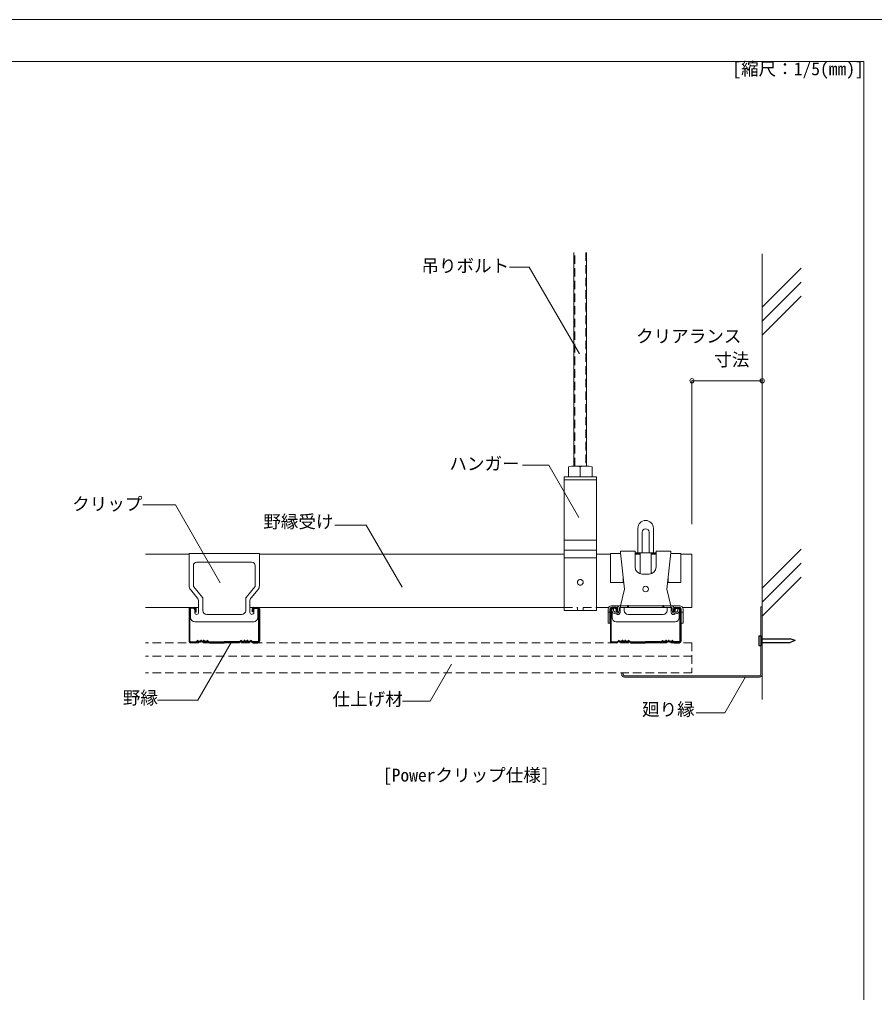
# Model space of a CAD drawing. Units: millimetres on the paper, with parts at other scales. Extents: x -195 to 195, y -140 to 138.
# Drawn here: x -73.2 to 48.5, y -1.1 to 137.5 of the extents above; entities that cross this region are included whole.
import ezdxf
from ezdxf.enums import TextEntityAlignment as Align

# ---------------------------------------------------------------- set-up
doc = ezdxf.new("R2010")
doc.units = ezdxf.units.MM
doc.header["$PDMODE"] = 32
doc.header["$PDSIZE"] = 0.6
doc.linetypes.add('DASHED1', pattern=[1.8, 1.2, -0.6])
for name, color, linetype, lineweight in [('3-1_吊り材', 7, 'Continuous', 18), ('3-2_野縁受け', 3, 'Continuous', 18), ('3-3_野縁', 2, 'Continuous', 25), ('3-5_寸法', 4, 'Continuous', 9), ('3-6_文字', 7, 'Continuous', 18), ('3-8_隠線', 4, 'DASHED1', 9), ('3-9_躯体他', 4, 'Continuous', 9), ('3-A_クリップ', 7, 'Continuous', 18), ('3-B_補強金具・金具・その他', 3, 'Continuous', 18), ('3-C_ビス・アンカーボルト・強調図形', 2, 'Continuous', 25), ('3-D_パネル', 4, 'DASHED1', 9), ('F-3_野縁', 7, 'Continuous', 18)]:
    doc.layers.add(name, color=color, linetype=linetype, lineweight=lineweight)
doc.layers.add('F-6_文字', color=7, linetype='Continuous')
doc.styles.add('ＭＳ ゴシック', font='')
doc.styles.get('ＭＳ ゴシック').set_extended_font_data('MS Gothic')

msp = doc.modelspace()

# ---------------------------------------------------------------- linework, layer by layer
at = {"layer": '3-1_吊り材'}
for p, q in [((5.706, 73.881), (5.706, 104.325)), ((7.506, 104.325), (7.506, 73.881)), ((4.926, 73.801), (4.926, 72.341)), ((7.446, 73.881), (5.766, 73.881)), ((6.606, 73.801), (6.606, 72.341)), ((8.286, 73.801), (8.286, 72.341)), ((4.306, 72.341), (8.906, 72.341)), ((4.306, 72.341), (4.306, 64.545)), ((4.306, 72.341), (4.306, 64.356)), ((4.306, 72.341), (4.306, 53.341)), ((8.906, 72.341), (8.906, 53.341)), ((4.306, 71.941), (8.906, 71.941)), ((4.306, 63.339), (8.906, 63.339)), ((4.306, 61.939), (8.906, 61.939)), ((4.306, 60.839), (8.906, 60.839)), ((4.306, 53.341), (8.906, 53.341))]:
    msp.add_line(p, q, dxfattribs=at)
at = {"layer": '3-1_吊り材', "linetype": 'DASHED1'}
for p, q in [((6.626, 56.934), (6.65, 56.934)), ((4.306, 53.741), (6.211, 53.741)), ((6.211, 53.741), (6.211, 53.341)), ((7.011, 53.741), (7.011, 53.341)), ((7.011, 53.741), (8.906, 53.741))]:
    msp.add_line(p, q, dxfattribs=at)
at = {"layer": '3-1_吊り材'}
for centre, radius, start, end in [((5.766, 69.431), 4.45, 79.1199, 100.88008), ((7.446, 69.431), 4.45, 79.1199, 100.88008), ((6.606, 57.338), 0.4, 300.41108, 300.29645)]:
    msp.add_arc(centre, radius, start, end, dxfattribs=at)
at = {"layer": '3-2_野縁受け'}
for p, q in [((-55.3, 61.341), (-49.091, 61.341)), ((-39.091, 61.341), (4.306, 61.341)), ((8.906, 61.341), (10.91, 61.341)), ((14.409, 61.341), (15.11, 61.341)), ((16.71, 61.341), (17.409, 61.341)), ((20.91, 61.341), (22.506, 61.341)), ((22.506, 61.341), (22.506, 53.741)), ((-55.3, 53.741), (-47.741, 53.741)), ((-40.441, 53.741), (4.306, 53.741)), ((8.906, 53.741), (10.654, 53.741)), ((21.165, 53.741), (22.506, 53.741))]:
    msp.add_line(p, q, dxfattribs=at)
at = {"layer": '3-3_野縁'}
for p, q in [((-49.091, 53.541), (-49.09, 48.95)), ((-48.99, 48.945), (-48.991, 53.541)), ((-48.891, 53.741), (-48.291, 53.741)), ((-48.291, 53.641), (-48.891, 53.641)), ((-48.191, 53.141), (-48.191, 53.541)), ((-48.191, 53.141), (-48.091, 53.141)), ((-48.091, 53.141), (-48.091, 53.541)), ((-39.99, 53.141), (-39.99, 53.541)), ((-39.89, 53.741), (-39.29, 53.741)), ((-39.89, 53.641), (-39.29, 53.641)), ((-39.19, 48.945), (-39.19, 53.541)), ((-39.09, 53.541), (-39.09, 48.95)), ((10.909, 53.541), (10.91, 48.95)), ((11.01, 48.945), (11.009, 53.541)), ((11.709, 53.741), (11.109, 53.741)), ((11.709, 53.641), (11.109, 53.641)), ((11.809, 53.141), (11.809, 53.541)), ((11.809, 53.141), (11.909, 53.141)), ((11.909, 53.141), (11.909, 53.541)), ((19.91, 53.141), (19.91, 53.541)), ((20.01, 53.141), (19.91, 53.141)), ((20.01, 53.141), (20.01, 53.541)), ((20.11, 53.741), (20.71, 53.741)), ((20.11, 53.641), (20.71, 53.641)), ((20.81, 48.945), (20.81, 53.541)), ((20.91, 53.541), (20.91, 48.95)), ((-48.891, 48.841), (-48.173, 48.841)), ((-48.891, 48.841), (-48.173, 48.841)), ((-48.173, 48.741), (-48.891, 48.741)), ((-48.173, 48.741), (-48.891, 48.741)), ((-48.103, 48.87), (-47.961, 49.012)), ((-47.961, 49.012), (-48.103, 48.87)), ((-47.891, 48.941), (-48.032, 48.8)), ((-47.891, 48.941), (-48.032, 48.8)), ((-46.491, 48.941), (-46.349, 48.8)), ((-46.42, 49.012), (-46.278, 48.87)), ((-46.208, 48.841), (-44.09, 48.841)), ((-46.208, 48.741), (-44.09, 48.741)), ((-41.973, 48.841), (-44.09, 48.841)), ((-41.973, 48.741), (-44.09, 48.741)), ((-41.761, 49.012), (-41.902, 48.87)), ((-41.69, 48.941), (-41.832, 48.8)), ((-40.29, 48.941), (-40.149, 48.8)), ((-40.29, 48.941), (-40.149, 48.8)), ((-40.078, 48.87), (-40.219, 49.012)), ((-40.219, 49.012), (-40.078, 48.87)), ((-39.29, 48.841), (-40.007, 48.841)), ((-39.29, 48.841), (-40.007, 48.841)), ((-40.007, 48.741), (-39.29, 48.741)), ((-40.007, 48.741), (-39.29, 48.741)), ((11.109, 48.841), (11.827, 48.841)), ((11.109, 48.841), (11.827, 48.841)), ((11.827, 48.741), (11.109, 48.741)), ((11.827, 48.741), (11.109, 48.741)), ((11.897, 48.87), (12.039, 49.012)), ((12.039, 49.012), (11.897, 48.87)), ((12.109, 48.941), (11.968, 48.8)), ((12.109, 48.941), (11.968, 48.8)), ((13.509, 48.941), (13.651, 48.8)), ((13.58, 49.012), (13.722, 48.87)), ((13.792, 48.841), (15.91, 48.841)), ((13.792, 48.741), (15.91, 48.741)), ((18.027, 48.841), (15.91, 48.841)), ((18.027, 48.741), (15.91, 48.741)), ((18.239, 49.012), (18.098, 48.87)), ((18.31, 48.941), (18.168, 48.8)), ((19.71, 48.941), (19.851, 48.8)), ((19.71, 48.941), (19.851, 48.8)), ((19.922, 48.87), (19.781, 49.012)), ((19.781, 49.012), (19.922, 48.87)), ((20.71, 48.841), (19.993, 48.841)), ((20.71, 48.841), (19.993, 48.841)), ((19.993, 48.741), (20.71, 48.741)), ((19.993, 48.741), (20.71, 48.741))]:
    msp.add_line(p, q, dxfattribs=at)
msp.add_lwpolyline([(-39.99, 53.141), (-40.09, 53.141), (-40.09, 53.541)], dxfattribs=at)
for centre, radius, start, end in [((-48.891, 53.541), 0.2, 90.00299, 180.00299), ((-48.891, 53.541), 0.1, 90.00299, 180.00299), ((-48.291, 53.541), 0.2, 0.00299, 90.00299), ((-48.291, 53.541), 0.1, 0.00299, 90.00299), ((-39.89, 53.541), 0.2, 89.99699, 179.99699), ((-39.89, 53.541), 0.1, 89.99699, 179.99699), ((-39.29, 53.541), 0.2, 359.99699, 89.99699), ((-39.29, 53.541), 0.1, 359.99699, 89.99699), ((11.109, 53.541), 0.2, 90.00299, 180.00299), ((11.109, 53.541), 0.1, 90.00299, 180.00299), ((11.709, 53.541), 0.2, 0.00299, 90.00299), ((11.709, 53.541), 0.1, 0.00299, 90.00299), ((20.11, 53.541), 0.2, 89.99699, 179.99699), ((20.11, 53.541), 0.1, 89.99699, 179.99699), ((20.71, 53.541), 0.2, 359.99699, 89.99699), ((20.71, 53.541), 0.1, 359.99699, 89.99699), ((-48.891, 48.941), 0.2, 177.476, 270), ((-48.891, 48.941), 0.2, 177.476, 270), ((-48.891, 48.941), 0.1, 177.476, 270), ((-48.891, 48.941), 0.1, 177.476, 270), ((-48.173, 48.941), 0.1, 269.99998, 314.99998), ((-48.173, 48.941), 0.1, 270, 314.99998), ((-48.173, 48.941), 0.2, 270, 315), ((-48.173, 48.941), 0.2, 270, 314.99998), ((-47.891, 48.941), 0.1, 46.39717, 135), ((-47.641, 49.204), 0.362, 226.39717, 313.60281), ((-47.641, 49.204), 0.263, 226.39717, 313.60281), ((-47.391, 48.941), 0.1, 36.86989, 133.60281), ((-47.191, 49.091), 0.25, 216.86989, 323.1301), ((-47.191, 49.091), 0.15, 216.86989, 323.1301), ((-46.991, 48.941), 0.1, 36.86989, 143.1301), ((-46.991, 48.941), 0.1, 46.39717, 143.1301), ((-46.741, 49.204), 0.362, 226.39717, 313.60281), ((-46.741, 49.204), 0.263, 226.39717, 313.60281), ((-46.491, 48.941), 0.1, 44.99998, 133.60281), ((-46.208, 48.941), 0.2, 225, 270), ((-46.208, 48.941), 0.1, 225, 270), ((-41.973, 48.941), 0.1, 270, 315), ((-41.973, 48.941), 0.2, 270, 315), ((-41.69, 48.941), 0.1, 46.39719, 135.00002), ((-41.44, 49.204), 0.362, 226.39719, 313.60283), ((-41.44, 49.204), 0.263, 226.39719, 313.60283), ((-41.19, 48.941), 0.1, 36.8699, 143.13011), ((-41.19, 48.941), 0.1, 36.8699, 133.60283), ((-40.99, 49.091), 0.25, 216.8699, 323.13011), ((-40.99, 49.091), 0.15, 216.8699, 323.13011), ((-40.79, 48.941), 0.1, 46.39719, 143.13011), ((-40.54, 49.204), 0.362, 226.39719, 313.60283), ((-40.54, 49.204), 0.263, 226.39719, 313.60283), ((-40.29, 48.941), 0.1, 45, 133.60283), ((-40.007, 48.941), 0.2, 225, 270), ((-40.007, 48.941), 0.2, 225.00002, 270), ((-40.007, 48.941), 0.1, 225, 270), ((-40.007, 48.941), 0.1, 225.00002, 270), ((-39.29, 48.941), 0.2, 270, 2.524), ((-39.29, 48.941), 0.2, 269.99997, 2.524), ((-39.29, 48.941), 0.1, 270, 2.524), ((-39.29, 48.941), 0.1, 269.99997, 2.524), ((11.109, 48.941), 0.2, 177.476, 270), ((11.109, 48.941), 0.2, 177.476, 270), ((11.109, 48.941), 0.1, 177.476, 270), ((11.109, 48.941), 0.1, 177.476, 270), ((11.827, 48.941), 0.1, 269.99998, 314.99998), ((11.827, 48.941), 0.1, 270, 314.99998), ((11.827, 48.941), 0.2, 270, 315), ((11.827, 48.941), 0.2, 270, 314.99998), ((12.109, 48.941), 0.1, 46.39717, 135), ((12.359, 49.204), 0.362, 226.39717, 313.60281), ((12.359, 49.204), 0.263, 226.39717, 313.60281), ((12.609, 48.941), 0.1, 36.86989, 133.60281), ((12.809, 49.091), 0.25, 216.86989, 323.1301), ((12.809, 49.091), 0.15, 216.86989, 323.1301), ((13.009, 48.941), 0.1, 36.86989, 143.1301), ((13.009, 48.941), 0.1, 46.39717, 143.1301), ((13.259, 49.204), 0.362, 226.39717, 313.60281), ((13.259, 49.204), 0.263, 226.39717, 313.60281), ((13.509, 48.941), 0.1, 44.99998, 133.60281), ((13.792, 48.941), 0.2, 225, 270), ((13.792, 48.941), 0.1, 225, 270), ((18.027, 48.941), 0.1, 270, 315), ((18.027, 48.941), 0.2, 270, 315), ((18.31, 48.941), 0.1, 46.39719, 135.00002), ((18.56, 49.204), 0.362, 226.39719, 313.60283), ((18.56, 49.204), 0.263, 226.39719, 313.60283), ((18.81, 48.941), 0.1, 36.8699, 143.13011), ((18.81, 48.941), 0.1, 36.8699, 133.60283), ((19.01, 49.091), 0.25, 216.8699, 323.13011), ((19.01, 49.091), 0.15, 216.8699, 323.13011), ((19.21, 48.941), 0.1, 46.39719, 143.13011), ((19.46, 49.204), 0.362, 226.39719, 313.60283), ((19.46, 49.204), 0.263, 226.39719, 313.60283), ((19.71, 48.941), 0.1, 45, 133.60283), ((19.993, 48.941), 0.2, 225, 270), ((19.993, 48.941), 0.2, 225.00002, 270), ((19.993, 48.941), 0.1, 225, 270), ((19.993, 48.941), 0.1, 225.00002, 270), ((20.71, 48.941), 0.2, 270, 2.524), ((20.71, 48.941), 0.2, 269.99997, 2.524), ((20.71, 48.941), 0.1, 270, 2.524), ((20.71, 48.941), 0.1, 269.99997, 2.524)]:
    msp.add_arc(centre, radius, start, end, dxfattribs=at)
at = {"layer": '3-5_寸法'}
for q in [(22.506, 65.606), (32.506, 86.048)]:
    msp.add_line((22.506, 86.048), q, dxfattribs=at)
at = {"layer": '3-5_寸法', "color": 7}
for p in [(22.506, 86.048), (32.506, 86.048)]:
    msp.add_point(p, dxfattribs=at)
at = {"layer": '3-6_文字'}
for p, q in [((-1.634, 74.012), (2.11, 74.012)), ((6.397, 66.586), (2.11, 74.012)), ((-55.67, 68.355), (-51.047, 68.355)), ((-51.059, 68.355), (-53.906, 68.355)), ((-44.657, 57.285), (-51.047, 68.355)), ((-43.122, 48.753), (-47.844, 40.575)), ((-14.785, 40.434), (-11.744, 45.7)), ((-53.618, 40.575), (-47.844, 40.575)), ((-14.785, 40.434), (-18.732, 40.434))]:
    msp.add_line(p, q, dxfattribs=at)
for points in [[(-3.48, 102.225), (-0.66, 102.225), (6.47, 89.875)], [(-28.35, 65.494), (-23.88, 65.494), (-18.761, 56.627)], [(30.144, 43.881), (27.168, 38.726), (23.126, 38.726)]]:
    msp.add_lwpolyline(points, dxfattribs=at)
at = {"layer": '3-8_隠線'}
for p, q in [((5.818, 73.881), (5.818, 104.325)), ((7.393, 104.325), (7.393, 73.881))]:
    msp.add_line(p, q, dxfattribs=at)
at = {"layer": '3-9_躯体他'}
for p, q in [((32.506, 104.125), (32.506, 40.634)), ((32.506, 96.528), (38.057, 102.08)), ((32.506, 94.528), (38.057, 100.08)), ((32.506, 92.528), (38.057, 98.08)), ((32.506, 56.528), (38.057, 62.08)), ((32.506, 54.528), (38.057, 60.08)), ((32.506, 52.528), (38.057, 58.08))]:
    msp.add_line(p, q, dxfattribs=at)
at = {"layer": '3-A_クリップ'}
for p, q in [((14.809, 65.041), (14.809, 61.521)), ((15.399, 64.461), (15.399, 61.521)), ((16.399, 64.461), (16.399, 61.521)), ((17.009, 65.041), (17.009, 61.521)), ((-39.091, 61.421), (-49.091, 61.421)), ((-49.091, 56.814), (-49.091, 61.421)), ((-39.091, 56.814), (-39.091, 61.421)), ((12.323, 61.421), (10.91, 61.421)), ((10.91, 57.289), (10.91, 61.421)), ((12.309, 61.781), (12.309, 61.541)), ((12.909, 61.781), (12.309, 61.781)), ((12.309, 61.541), (12.909, 56.381)), ((12.909, 61.781), (14.409, 61.781)), ((14.409, 61.521), (14.409, 61.781)), ((14.409, 59.521), (14.409, 61.781)), ((14.409, 61.521), (17.009, 61.521)), ((14.409, 61.421), (15.11, 61.421)), ((15.11, 61.421), (15.11, 58.567)), ((16.71, 61.421), (16.71, 58.567)), ((16.71, 61.421), (17.409, 61.421)), ((17.009, 61.521), (17.409, 61.521)), ((17.409, 61.781), (18.909, 61.781)), ((17.409, 61.521), (17.409, 61.781)), ((17.409, 59.521), (17.409, 61.781)), ((18.909, 61.781), (19.509, 61.781)), ((19.509, 61.541), (18.909, 56.381)), ((20.91, 61.421), (19.496, 61.421)), ((19.509, 61.781), (19.509, 61.541)), ((20.91, 57.289), (20.91, 61.421)), ((-48.491, 56.814), (-48.491, 59.721)), ((-47.991, 60.221), (-40.191, 60.221)), ((-39.691, 56.814), (-39.691, 59.721)), ((16.409, 58.521), (15.409, 58.521)), ((12.71, 57.289), (10.91, 57.289)), ((12.71, 57.289), (12.71, 58.101)), ((19.11, 57.289), (19.11, 58.101)), ((19.11, 57.289), (20.91, 57.289)), ((-47.929, 55.145), (-48.902, 56.298)), ((-47.188, 55.196), (-48.443, 56.685)), ((-40.993, 55.196), (-39.738, 56.685)), ((-40.252, 55.145), (-39.279, 56.298)), ((12.909, 56.381), (12.309, 53.981)), ((18.909, 56.381), (19.509, 53.981)), ((-47.741, 54.629), (-47.741, 53.641)), ((-47.141, 55.067), (-47.141, 53.311)), ((-41.041, 55.067), (-41.041, 53.311)), ((-40.441, 54.629), (-40.441, 53.641)), ((13.409, 54.101), (13.409, 53.741)), ((18.409, 54.101), (18.409, 53.741)), ((-48.291, 53.741), (-48.891, 53.741)), ((-48.501, 53.641), (-48.881, 53.641)), ((-48.881, 52.321), (-48.881, 53.641)), ((-48.301, 53.441), (-48.301, 53.041)), ((-47.741, 53.041), (-47.741, 53.641)), ((-47.141, 53.741), (-47.141, 53.311)), ((-46.591, 52.761), (-41.591, 52.761)), ((-41.041, 53.741), (-41.041, 53.311)), ((-40.441, 53.041), (-40.441, 53.641)), ((-39.89, 53.741), (-39.29, 53.741)), ((-39.881, 53.441), (-39.881, 53.041)), ((-39.681, 53.641), (-39.301, 53.641)), ((-39.301, 52.321), (-39.301, 53.641)), ((10.589, 53.501), (10.589, 53.081)), ((10.589, 53.081), (10.589, 51.521)), ((10.589, 53.081), (10.829, 53.081)), ((10.829, 53.501), (10.829, 53.081)), ((10.829, 53.081), (10.829, 51.521)), ((11.069, 53.981), (12.309, 53.981)), ((11.069, 53.741), (11.905, 53.741)), ((11.709, 53.741), (11.109, 53.741)), ((11.349, 53.561), (11.109, 53.561)), ((11.109, 53.351), (11.109, 53.561)), ((11.5, 53.641), (11.12, 53.641)), ((11.12, 53.561), (11.12, 53.641)), ((11.12, 52.321), (11.12, 53.25)), ((11.349, 53.351), (11.349, 53.561)), ((11.7, 53.441), (11.7, 53.093)), ((11.889, 53.641), (11.889, 53.351)), ((12.129, 53.641), (12.129, 53.351)), ((12.229, 53.741), (19.589, 53.741)), ((12.26, 53.041), (12.26, 53.741)), ((12.309, 53.981), (12.309, 53.741)), ((19.509, 53.981), (12.309, 53.981)), ((14.078, 53.741), (12.75, 53.741)), ((12.86, 53.741), (12.86, 53.311)), ((13.41, 52.761), (18.41, 52.761)), ((18.96, 53.741), (18.96, 53.311)), ((19.509, 53.981), (19.509, 53.741)), ((20.749, 53.981), (19.509, 53.981)), ((19.56, 53.041), (19.56, 53.741)), ((19.689, 53.641), (19.689, 53.351)), ((20.749, 53.741), (19.914, 53.741)), ((19.929, 53.641), (19.929, 53.351)), ((20.11, 53.741), (20.71, 53.741)), ((20.12, 53.441), (20.12, 53.093)), ((20.32, 53.641), (20.7, 53.641)), ((20.469, 53.351), (20.469, 53.561)), ((20.469, 53.561), (20.709, 53.561)), ((20.7, 53.561), (20.7, 53.641)), ((20.7, 52.321), (20.7, 53.251)), ((20.709, 53.351), (20.709, 53.561)), ((20.989, 53.501), (20.989, 53.081)), ((20.989, 53.081), (20.989, 51.521)), ((21.229, 53.081), (20.989, 53.081)), ((21.229, 53.501), (21.229, 53.081)), ((21.229, 53.081), (21.229, 51.521)), ((-48.281, 51.721), (-39.901, 51.721)), ((10.589, 51.521), (10.829, 51.521)), ((11.72, 51.721), (20.1, 51.721)), ((20.989, 51.521), (21.229, 51.521))]:
    msp.add_line(p, q, dxfattribs=at)
for points in [[(13.289, 53.741), (13.409, 54.101), (13.529, 53.741)], [(18.289, 53.741), (18.409, 54.101), (18.529, 53.741)]]:
    msp.add_lwpolyline(points, dxfattribs=at)
msp.add_circle((15.909, 56.381), 0.4, dxfattribs=at)
for centre, radius, start, end in [((15.909, 65.041), 1.1, 90, 180), ((15.909, 65.041), 1.1, 0, 90), ((15.899, 64.461), 0.5, 0, 180), ((-47.991, 59.721), 0.5, 90, 180), ((-40.191, 59.721), 0.5, 0, 90), ((15.409, 59.521), 1, 180, 270), ((16.409, 59.521), 1, 270, 0), ((-48.291, 56.814), 0.8, 180, 220.15601), ((-48.291, 56.814), 0.2, 180, 220.15601), ((-39.891, 56.814), 0.2, 319.84401, 0), ((-39.891, 56.814), 0.8, 319.84401, 0), ((-48.541, 54.629), 0.8, 0, 40.15601), ((-47.341, 55.067), 0.2, 0, 40.15601), ((-40.841, 55.067), 0.2, 139.84401, 180), ((-39.641, 54.629), 0.8, 139.84401, 180), ((-48.501, 53.441), 0.2, 0, 90), ((-48.021, 53.041), 0.28, 180, 0), ((-46.591, 53.311), 0.55, 180, 270), ((-41.591, 53.311), 0.55, 270, 0), ((-40.161, 53.041), 0.28, 180, 0), ((-39.681, 53.441), 0.2, 90, 180), ((11.069, 53.501), 0.48, 91.52271, 180), ((11.069, 53.501), 0.24, 90, 180), ((11.069, 53.501), 0.48, 90, 91.52271), ((11.619, 53.351), 0.51, 180, 270), ((11.619, 53.351), 0.27, 180, 270), ((11.5, 53.441), 0.2, 0, 90), ((11.619, 53.351), 0.27, 270, 0), ((11.619, 53.351), 0.51, 270, 0), ((11.98, 53.041), 0.28, 219.74605, 0), ((12.229, 53.641), 0.34, 90, 180), ((12.229, 53.641), 0.1, 90, 180), ((13.41, 53.311), 0.55, 180, 270), ((18.41, 53.311), 0.55, 270, 0), ((19.84, 53.041), 0.28, 180, 320.24958), ((19.589, 53.641), 0.34, 0, 90), ((19.589, 53.641), 0.1, 0, 90), ((20.199, 53.351), 0.51, 180, 270), ((20.199, 53.351), 0.27, 180, 270), ((20.32, 53.441), 0.2, 90, 180), ((20.199, 53.351), 0.27, 270, 0), ((20.199, 53.351), 0.51, 270, 0), ((20.749, 53.501), 0.48, 88.47729, 90), ((20.749, 53.501), 0.48, 0, 90), ((20.749, 53.501), 0.24, 0, 90), ((-48.281, 52.321), 0.6, 180, 270), ((-39.901, 52.321), 0.6, 270, 0), ((11.72, 52.321), 0.6, 180, 270), ((20.1, 52.321), 0.6, 270, 0)]:
    msp.add_arc(centre, radius, start, end, dxfattribs=at)
at = {"layer": '3-B_補強金具・金具・その他'}
for p, q in [((32.306, 44.241), (32.306, 53.841)), ((12.706, 44.441), (12.506, 44.441)), ((12.506, 44.241), (12.506, 44.441)), ((12.706, 44.241), (12.706, 44.441)), ((32.106, 44.041), (12.906, 44.041)), ((32.106, 43.841), (12.906, 43.841))]:
    msp.add_line(p, q, dxfattribs=at)
msp.add_lwpolyline([(32.506, 44.241), (32.506, 53.841), (32.306, 53.841)], dxfattribs=at)
for centre, radius, start, end in [((12.906, 44.241), 0.4, 180, 270), ((12.906, 44.241), 0.2, 180, 270), ((32.106, 44.241), 0.2, 270, 0), ((32.106, 44.241), 0.4, 270, 0)]:
    msp.add_arc(centre, radius, start, end, dxfattribs=at)
at = {"layer": '3-C_ビス・アンカーボルト・強調図形'}
for p, q in [((32.006, 49.736), (32.006, 48.336)), ((32.006, 49.736), (32.306, 49.736)), ((32.306, 49.736), (32.306, 48.336)), ((32.506, 49.296), (36.493, 49.296)), ((32.506, 48.776), (36.493, 48.776)), ((37.216, 49.036), (36.493, 49.296)), ((32.006, 48.336), (32.306, 48.336))]:
    msp.add_line(p, q, dxfattribs=at)
msp.add_lwpolyline([(37.216, 49.036), (36.582, 48.808), (36.493, 48.776)], dxfattribs=at)
for centre, start, end in [((32.89, 49.736), 180, 228.88791), ((32.89, 48.336), 131.11208, 180)]:
    msp.add_arc(centre, 0.584, start, end, dxfattribs=at)
at = {"layer": '3-D_パネル'}
for p, q in [((22.506, 48.741), (-55.3, 48.741)), ((22.506, 48.741), (22.506, 44.441)), ((22.506, 46.841), (-55.3, 46.841)), ((22.506, 44.441), (-55.3, 44.441))]:
    msp.add_line(p, q, dxfattribs=at)
at = {"layer": 'F-3_野縁', "color": 3}
for p, q in [((-191, 131.5), (47, 131.5)), ((47, 131.5), (47, -117.5))]:
    msp.add_line(p, q, dxfattribs=at)
msp.add_lwpolyline([(-195, 137.5), (195, 137.5), (195, -137.5)], dxfattribs=at)

# ---------------------------------------------------------------- texts
at = {"layer": '3-5_寸法', "style": 'ＭＳ ゴシック'}
for s, p in [('クリアランス', (14.544, 90.935)), ('寸法', (25.675, 87.584))]:
    msp.add_text(s, height=1.833, dxfattribs=at).set_placement(p, align=Align.BOTTOM_LEFT)
at = {"layer": '3-6_文字', "style": 'ＭＳ ゴシック'}
for s, p in [('吊りボルト', (-16.023, 100.95)), ('ハンガー', (-12.033, 72.772)), ('クリップ', (-65.742, 67.036)), ('野縁受け', (-38.533, 64.515)), ('野縁', (-58.538, 39.433)), ('仕上げ材', (-28.681, 39.235)), ('廻り縁', (15.388, 37.783)), ('[Powerクリップ仕様]', (-21.5, 28.415))]:
    msp.add_text(s, height=1.833, dxfattribs=at).set_placement(p, align=Align.BOTTOM_LEFT)
at = {"layer": 'F-6_文字', "style": 'ＭＳ ゴシック'}
msp.add_text('[縮尺：1/5(mm)]', height=1.833, dxfattribs=at).set_placement((28.25, 129), align=Align.BOTTOM_LEFT)

doc.saveas('drawing.dxf')
